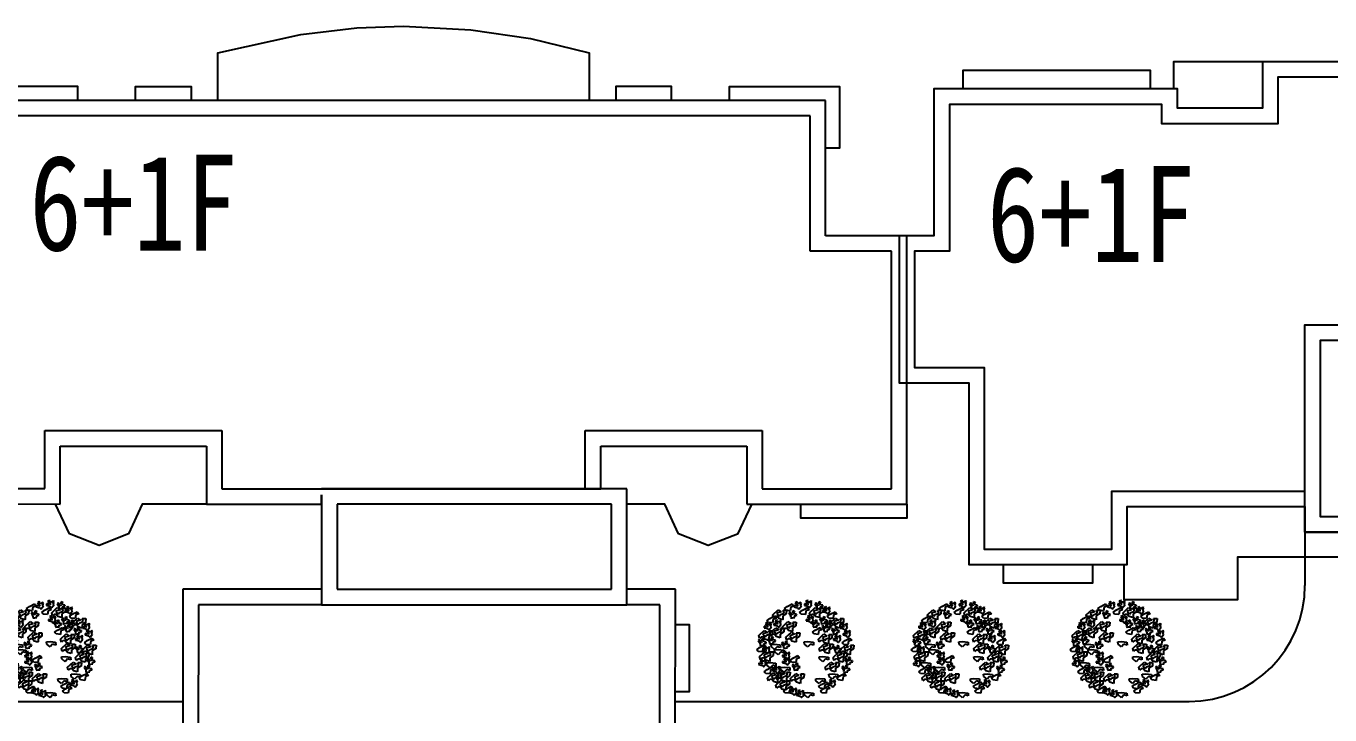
# Model space of a CAD drawing. Extents: x 302512 to 1034855, y -184136 to 410364.
# Drawn here: x 625727 to 659457, y 157844 to 175653 of the extents above; entities that cross this region are included whole.
import ezdxf

# ---------------------------------------------------------------- set-up
doc = ezdxf.new("R2010")
doc.units = 0
doc.header["$MEASUREMENT"] = 0
for name, color, linetype in [('TREE', 3, 'Continuous'), ('WALL', 4, 'Continuous'), ('WZ', 2, 'Continuous'), ('公建', 11, 'Continuous'), ('建筑', 2, 'Continuous'), ('树', 80, 'Continuous'), ('道路线', 161, 'Continuous')]:
    doc.layers.add(name, color=color, linetype=linetype)
doc.styles.add('-黑体', font='', dxfattribs={"width": 0.8})
doc.styles.get('-黑体').set_extended_font_data('黑体')

# ---------------------------------------------------------------- blocks, each defined once
blk = doc.blocks.new('BRANCHO2', base_point=(16.83, 36.07))
for p, q in [((16.783, 36.097), (16.824, 36.101)), ((16.786, 36.072), (16.783, 36.097)), ((16.824, 36.041), (16.786, 36.072)), ((16.824, 36.101), (16.887, 36.094)), ((16.853, 36.073), (16.824, 36.041)), ((16.889, 36.062), (16.853, 36.073)), ((16.887, 36.094), (16.889, 36.062))]:
    blk.add_line(p, q)
blk = doc.blocks.new('BRANCHO3', base_point=(16.71, 35.96))
for p, q in [((16.69, 36.035), (16.67, 36.026)), ((16.696, 36.032), (16.69, 36.035)), ((16.693, 36.016), (16.696, 36.032)), ((16.655, 35.995), (16.655, 35.979)), ((16.684, 35.989), (16.655, 35.995)), ((16.655, 35.979), (16.681, 35.973)), ((16.67, 36.026), (16.687, 36.001)), ((16.681, 35.973), (16.693, 35.97)), ((16.701, 35.992), (16.684, 35.989)), ((16.687, 36.001), (16.701, 35.992)), ((16.71, 36.016), (16.693, 36.016)), ((16.693, 35.97), (16.707, 35.955)), ((16.707, 35.955), (16.713, 35.955)), ((16.73, 36.029), (16.71, 36.016)), ((16.713, 35.955), (16.724, 35.97)), ((16.724, 35.998), (16.739, 36.023)), ((16.739, 35.989), (16.724, 35.998)), ((16.724, 35.97), (16.739, 35.989)), ((16.739, 36.023), (16.73, 36.029))]:
    blk.add_line(p, q)
blk = doc.blocks.new('BRANCHO1', base_point=(16.66, 36.12))
for p, q in [((16.573, 36.15), (16.636, 36.208)), ((16.671, 36.184), (16.619, 36.168)), ((16.636, 36.208), (16.671, 36.184)), ((16.702, 36.168), (16.691, 36.202)), ((16.691, 36.202), (16.731, 36.202)), ((16.731, 36.202), (16.728, 36.162)), ((16.582, 36.116), (16.573, 36.15)), ((16.599, 36.131), (16.582, 36.116)), ((16.622, 36.134), (16.599, 36.131)), ((16.619, 36.168), (16.645, 36.134)), ((16.642, 36.107), (16.622, 36.134)), ((16.685, 36.094), (16.642, 36.107)), ((16.645, 36.134), (16.662, 36.153)), ((16.662, 36.153), (16.702, 36.168)), ((16.688, 36.101), (16.685, 36.094)), ((16.728, 36.162), (16.688, 36.137)), ((16.688, 36.137), (16.688, 36.101))]:
    blk.add_line(p, q)
blk = doc.blocks.new('M_F14')
at = {"xscale": 896.4705882352939, "yscale": 896.4705882352939, "zscale": 896.4705882352939}
for name, p in [('BRANCHO1', (-263, 340)), ('BRANCHO3', (-74, 431)), ('BRANCHO3', (33, 446)), ('BRANCHO1', (114, 361)), ('BRANCHO3', (222, 381)), ('BRANCHO3', (-379, 218)), ('BRANCHO3', (-280, 245)), ('BRANCHO1', (-164, 218)), ('BRANCHO3', (51, 289)), ('BRANCHO1', (321, 254)), ('BRANCHO3', (399, 214)), ('BRANCHO1', (-406, 128)), ('BRANCHO1', (-289, 155)), ('BRANCHO1', (-128, 110)), ('BRANCHO1', (204, 92)), ('BRANCHO3', (329, 92)), ('BRANCHO3', (428, 144)), ('BRANCHO3', (-397, -24)), ('BRANCHO2', (-316, 38)), ('BRANCHO2', (-280, -15)), ('BRANCHO2', (24, 65)), ('BRANCHO1', (213, -6)), ('BRANCHO1', (426, -18)), ('BRANCHO3', (-433, -159)), ('BRANCHO1', (-397, -87)), ('BRANCHO2', (-361, -150)), ('BRANCHO3', (-191, -78)), ('BRANCHO3', (-191, -141)), ('BRANCHO2', (177, -87)), ('BRANCHO1', (275, -195)), ('BRANCHO1', (356, -96)), ('BRANCHO1', (-316, -305)), ('BRANCHO3', (-292, -226)), ('BRANCHO1', (-227, -293)), ('BRANCHO2', (-218, -195)), ('BRANCHO1', (-83, -311)), ('BRANCHO2', (275, -266)), ('BRANCHO1', (-232, -381)), ('BRANCHO3', (-122, -446)), ('BRANCHO2', (141, -311)), ('BRANCHO3', (275, -365)), ('BRANCHO3', (-47, -473)), ('BRANCHO2', (24, -455))]:
    blk.add_blockref(name, p, dxfattribs=at)
for name, p, rotation in [('BRANCHO2', (-173, 433), 33.69006752598449), ('BRANCHO3', (-153, 340), 315.0000000000102), ('BRANCHO2', (-17, 395), 33.69006752598449), ('BRANCHO3', (114, 433), 315.0000000000102), ('BRANCHO2', (266, 352), 33.69006752598449), ('BRANCHO2', (-352, 309), 33.69006752598449), ('BRANCHO3', (78, 245), 315.0000000000102), ('BRANCHO3', (159, 280), 315.0000000000102), ('BRANCHO3', (186, 200), 315.0000000000102), ('BRANCHO3', (222, 245), 315.0000000000102), ('BRANCHO3', (-466, 56), 315.0000000000102), ('BRANCHO3', (-370, 74), 315.0000000000102), ('BRANCHO2', (114, 191), 33.69006752598449), ('BRANCHO3', (284, 173), 315.0000000000102), ('BRANCHO2', (419, 83), 33.69006752598449), ('BRANCHO2', (-457, 11), 33.69006752598449), ('BRANCHO3', (-227, 29), 315.0000000000102), ('BRANCHO3', (302, -15), 315.0000000000102), ('BRANCHO2', (-115, -97), 33.69006752598449), ('BRANCHO3', (-119, -195), 315.0000000000102), ('BRANCHO3', (419, -135), 315.0000000000102), ('BRANCHO2', (-379, -213), 33.69006752598449), ('BRANCHO2', (364, -279), 33.69006752598449), ('BRANCHO3', (390, -217), 315.0000000000102), ('BRANCHO2', (-182, -410), 33.69006752598449), ('BRANCHO2', (177, -365), 33.69006752598449), ('BRANCHO2', (195, -410), 33.69006752598449)]:
    blk.add_blockref(name, p, dxfattribs=dict(at, rotation=rotation))
at = {"width": 0.8, "flags": 9}
for tag, p in [('XSIZE', (-3, 3)), ('YSIZE', (-3, 0))]:
    blk.add_attdef(tag, p, '', height=0.2, dxfattribs=at)
blk = doc.blocks.new('A$C4D217E60')
at = {"layer": '建筑'}
for points in [[(14400, 13900), (9400, 13900), (9400, 12700), (7200, 12700), (7200, 13200), (900, 13200), (900, 9404), (0, 9404), (0, 5600), (1800, 5600), (1800, 900), (5900, 900), (5900, 2400), (10500, 2400), (10500, 1740), (13300, 1740), (13300, 2400), (18200, 2400), (18200, 1400), (22900, 1400), (22900, 13200), (16600, 13200), (16600, 12700), (14400, 12700)], [(12900, 6700), (12900, 2140), (10900, 2140), (10900, 6700)]]:
    blk.add_lwpolyline(points, close=True, dxfattribs=at)
for points in [[(9400, 13900), (7100, 13900), (7100, 13200)], [(16700, 13200), (16700, 13900), (14400, 13900)], [(13300, 2800), (18600, 2800), (18600, 1800), (22500, 1800), (22500, 12800), (17000, 12800), (17000, 12300), (14000, 12300), (14000, 13500), (9800, 13500), (9800, 12300), (6800, 12300), (6800, 12800), (1300, 12800), (1300, 9004), (400, 9004), (400, 6000), (2200, 6000), (2200, 1300), (5500, 1300), (5500, 2800), (10500, 2800)], [(6500, 13200), (6500, 13680), (1650, 13680), (1650, 13200)], [(22900, 12400), (23380, 12400), (23380, 13680), (17150, 13680), (17150, 13200)], [(13300, 7100), (13300, 1740), (10500, 1740), (10500, 7100), (13300, 7100)], [(21500, 1400), (21500, 962), (22261, 200), (23338, 200), (24100, 962), (24100, 2038), (23338, 2800), (22900, 2800)], [(5817, 900), (5817, 0), (8767, 0), (8767, 1100), (15050, 1100), (15050, 0), (18300, 0), (18300, 1400)], [(5000, 900), (5000, 420), (2700, 420), (2700, 900)]]:
    blk.add_lwpolyline(points, dxfattribs=at)
blk = doc.blocks.new('A$C23AC53F4')
at = {"layer": 'WZ'}
for p, q in [((2095, 23529), (2100, 20029)), ((23940, 23526), (2095, 23529)), ((23940, 20029), (23940, 23526)), ((2495, 23129), (2501, 19629)), ((23540, 23126), (2495, 23129)), ((23540, 19629), (23540, 23126)), ((0, 20029), (0, 13103)), ((2100, 20029), (0, 20029)), ((26040, 20029), (23940, 20029)), ((26040, 13089), (26040, 20029)), ((400, 19629), (400, 13502)), ((2501, 19629), (400, 19629)), ((25640, 19629), (23540, 19629)), ((25640, 13489), (25640, 19629)), ((3740, 14989), (8320, 14989)), ((3740, 13491), (3740, 14989)), ((8320, 14989), (8320, 13489)), ((17720, 14989), (22300, 14989)), ((17720, 13489), (17720, 14989)), ((22300, 14989), (22300, 13489)), ((4140, 14589), (7920, 14589)), ((4140, 13089), (4140, 14589)), ((7920, 14589), (7920, 13089)), ((18120, 14589), (21900, 14589)), ((18120, 13489), (18120, 14589)), ((21900, 14589), (21900, 13089)), ((400, 13502), (3740, 13491)), ((8320, 13489), (11591, 13489)), ((18800, 13489), (10900, 13489)), ((10900, 13489), (18120, 13489)), ((10900, 13329), (10900, 10489)), ((10900, 13089), (10900, 13329)), ((18800, 10489), (18800, 13489)), ((22300, 13489), (25640, 13489)), ((0, 13103), (4140, 13089)), ((7920, 13089), (10900, 13089)), ((18400, 13089), (11300, 13089)), ((11300, 13089), (11300, 10889)), ((18400, 10889), (18400, 13089)), ((21900, 13089), (26040, 13089)), ((7312, 10888), (7310, 1189)), ((10900, 10889), (7312, 10888)), ((11300, 10889), (18400, 10889)), ((20052, 10889), (18800, 10889)), ((20046, 1189), (20052, 10889)), ((7712, 10488), (7710, 1589)), ((10900, 10489), (7712, 10488)), ((10900, 10489), (18800, 10489)), ((19652, 10489), (18800, 10489)), ((19647, 1589), (19652, 10489)), ((10750, 1589), (10750, 2209)), ((10750, 2209), (16320, 2209)), ((16320, 2209), (16314, 1589)), ((11150, 1189), (11150, 1809)), ((11150, 1809), (15916, 1809)), ((15916, 1809), (15910, 1189)), ((7710, 1589), (10750, 1589)), ((16314, 1589), (19647, 1589)), ((7310, 1189), (11150, 1189)), ((15910, 1189), (20046, 1189))]:
    blk.add_line(p, q, dxfattribs=at)
for points in [[(8220, 23529), (8220, 24761), (10364, 25235), (11812, 25401), (13020, 25449), (14762, 25354), (16304, 25125), (17820, 24761), (17820, 23527)], [(4590, 23529), (4590, 23889), (1740, 23889), (1740, 22289), (2100, 22289)], [(6090, 23529), (6090, 23889), (7530, 23889), (7530, 23529)], [(19950, 23529), (19950, 23889), (18510, 23889), (18510, 23529)], [(21450, 23529), (21450, 23889), (24300, 23889), (24300, 22289), (23940, 22289)], [(0, 13089), (0, 12729), (2740, 12729), (2740, 13089)], [(7920, 13089), (6258, 13089), (5909, 12324), (5142, 12017), (4375, 12318), (4020, 13090)], [(22020, 13084), (21657, 12311), (20901, 12017), (20135, 12320), (19782, 13089), (18800, 13089)], [(26040, 13089), (26040, 12729), (23300, 12729), (23300, 13089)], [(20052, 9979), (20412, 9979), (20412, 8239), (20052, 8239)], [(7310, 2022), (6947, 2022), (6947, 829), (10347, 829), (10347, 1189)], [(20047, 2022), (20410, 2022), (20410, 829), (17010, 829), (17010, 1189)], [(16030, 1189), (16030, 433), (14386, 0), (12684, 11), (11030, 473), (11033, 1190)]]:
    blk.add_lwpolyline(points, dxfattribs=at)

msp = doc.modelspace()

# ---------------------------------------------------------------- linework, layer by layer
at = {"layer": '道路线'}
for p, q in [((658812, 162569), (658812, 161193)), ((606872, 158193), (629783, 158193)), ((642522, 158193), (655812, 158193))]:
    msp.add_line(p, q, dxfattribs=at)
msp.add_arc((655812, 161193), 3000, 270, 0, dxfattribs=at)

# ---------------------------------------------------------------- block references
at = {"layer": 'WALL'}
msp.add_blockref('A$C23AC53F4', (622472, 150204), dxfattribs=at)
at = {"layer": '公建'}
msp.add_blockref('A$C4D217E60', (648312, 160829), dxfattribs=at)
at = {"layer": '树', "xscale": 2.5272, "yscale": 2.5272, "zscale": 2.5272}
for p in [(626301, 159505, -23391), (645905, 159505, -23391), (649905, 159505, -23391), (654014, 159505, -23391)]:
    msp.add_blockref('M_F14', p, dxfattribs=at)

# ---------------------------------------------------------------- texts
at = {"layer": 'TREE', "color": 3, "style": '-黑体', "width": 0.8}
for p in [(625815, 169851), (650588, 169558)]:
    msp.add_text('6+1F', height=2475, dxfattribs=at).set_placement(p)

doc.saveas('drawing.dxf')
